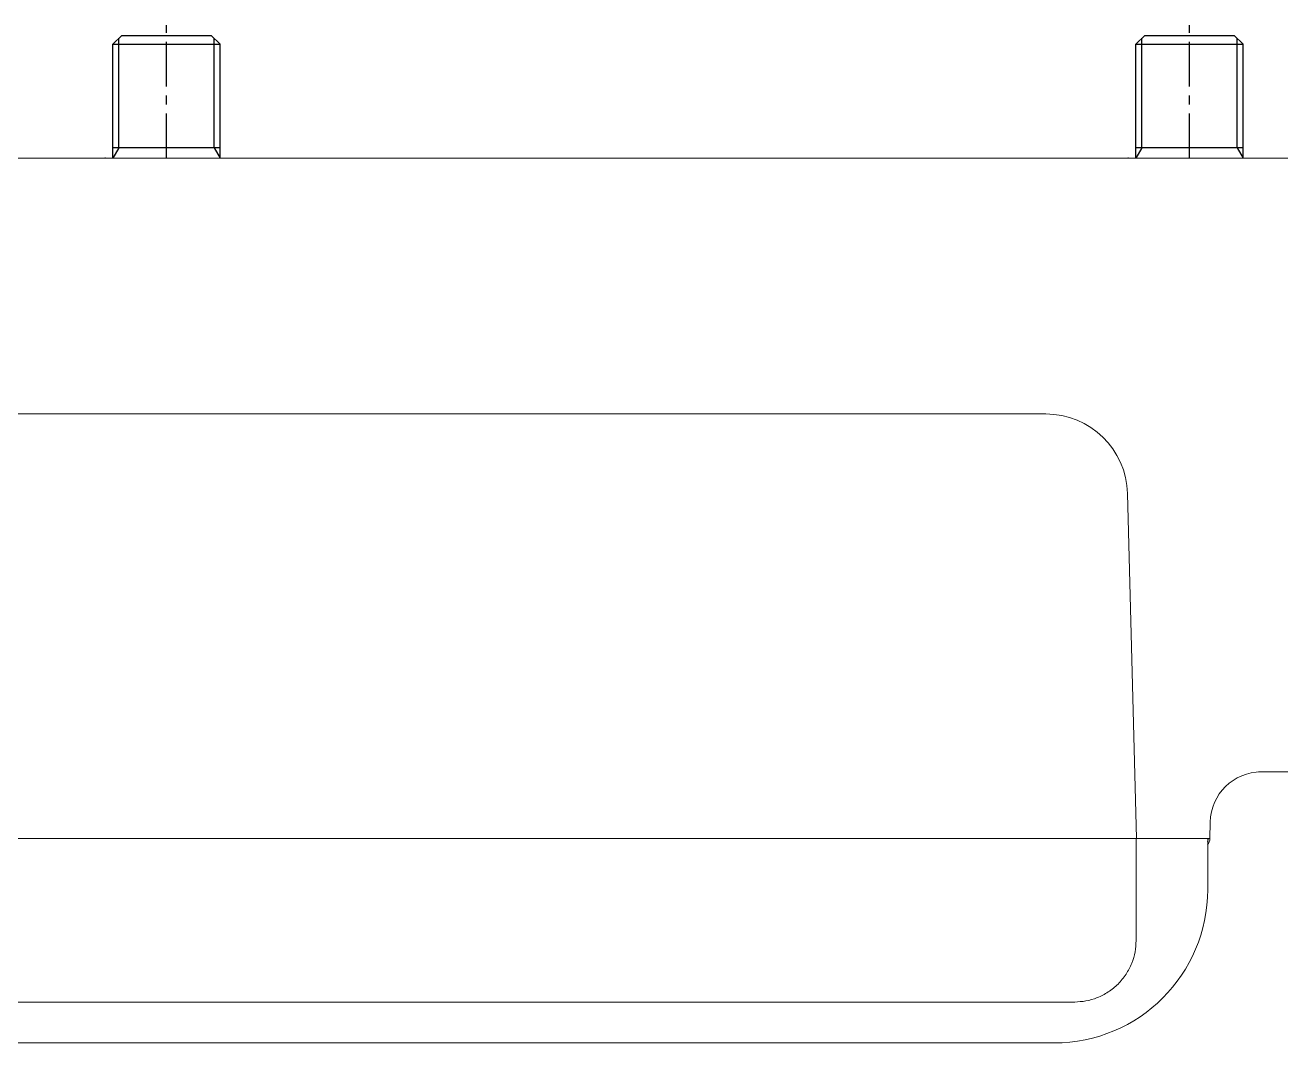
# Model space of a CAD drawing. Extents: x 14808 to 20058, y -13198 to -11680.
# Drawn here: x 15829.2 to 15951.9, y -11940.9 to -11841.4 of the extents above; entities that cross this region are included whole.
import ezdxf

# ---------------------------------------------------------------- set-up
doc = ezdxf.new("R2010")
doc.units = 0
doc.header["$LTSCALE"] = 7
doc.header["$MEASUREMENT"] = 0
doc.linetypes.add('CENTER', pattern=[2, 1.25, -0.25, 0.25, -0.25])
doc.layers.get('0').update_dxf_attribs({"color": 2, "linetype": 'CONTINUOUS'})
for name, color, linetype in [('CL', 1, 'CENTER'), ('D', 2, 'CONTINUOUS'), ('DWG', 7, 'CONTINUOUS')]:
    doc.layers.add(name, color=color, linetype=linetype)

msp = doc.modelspace()

# ---------------------------------------------------------------- linework, layer by layer
at = {"color": 7, "linetype": 'Continuous', "lineweight": 15}
for p, q in [((16043.66, -11854.38), (15740.67, -11854.38)), ((15756.61, -11879.39), (15928.95, -11879.39)), ((15936.94, -11887.18), (15937.83, -11920.88)), ((16031.34, -11914.38), (15949.76, -11914.38)), ((15945, -11920.89), (15945.03, -11919.29)), ((15945, -11920.89), (15945.03, -11919.29)), ((15741.82, -11920.88), (15937.83, -11920.88)), ((15937.78, -11920.88), (15937.78, -11930.88)), ((15937.83, -11920.88), (15943.73, -11920.88)), ((15944.51, -11920.88), (15943.73, -11920.88)), ((15944.51, -11920.88), (15944.78, -11920.88)), ((15944.78, -11920.88), (15944.78, -11925.88)), ((15944.78, -11920.88), (15944.83, -11920.88)), ((15944.83, -11920.88), (15944.83, -11920.89)), ((15944.83, -11920.89), (15945, -11920.89)), ((15945, -11920.89), (15945, -11920.89)), ((15753.78, -11936.88), (15931.78, -11936.88)), ((15929.78, -11940.88), (15755.78, -11940.88))]:
    msp.add_line(p, q, dxfattribs=at)
for centre, radius, start, end in [((15928.95, -11887.39), 8, 1.5, 90), ((15950.03, -11919.38), 5, 90, 178.9629), ((15950.03, -11919.38), 5, 90.0007, 179.0007), ((15944, -11920.88), 1, 320.6647, 359.0894), ((15944, -11920.88), 1, 320.698, 359.0001), ((15929.78, -11925.88), 15, 270, 0)]:
    msp.add_arc(centre, radius, start, end, dxfattribs=at)
for centre, major_axis, ratio, start_param, end_param in [((15930.03, -11919.38), (15, 0.09), 0.005813, 6.276067, 6.283049), ((15943.83, -11920.88), (0.773, -0.634), 0.999876, 0.352541, 0.669273)]:
    msp.add_ellipse(centre, major_axis=major_axis, ratio=ratio, start_param=start_param, end_param=end_param, dxfattribs=at)
for points, knots in [([(15836.98, -11854.38), (15836.98, -11854.37), (15836.98, -11854.36), (15836.98, -11854.35), (15836.99, -11854.34), (15837, -11854.33), (15837, -11854.33)], [0, 0, 0, 0, 0.218311, 0.523063, 0.827793, 1, 1, 1, 1]), ([(15936.98, -11854.38), (15936.98, -11854.37), (15936.98, -11854.36), (15936.98, -11854.35), (15936.99, -11854.34), (15937, -11854.33), (15937, -11854.33)], [0, 0, 0, 0, 0.218311, 0.523063, 0.827793, 1, 1, 1, 1]), ([(15937.78, -11930.88), (15937.76, -11931.24), (15937.72, -11932), (15937.38, -11933.11), (15936.83, -11934.19), (15936.05, -11935.15), (15935.09, -11935.93), (15934.01, -11936.48), (15932.9, -11936.82), (15932.14, -11936.86), (15931.78, -11936.88)], [0, 0, 0, 0, 0.116516, 0.240011, 0.368641, 0.5, 0.631359, 0.759989, 0.883484, 1, 1, 1, 1])]:
    msp.add_open_spline(points, degree=3, knots=knots, dxfattribs=at)
at = {"layer": 'CL', "ltscale": 0.5}
for p, q in [((15843, -11854.38), (15843, -11841.38)), ((15943, -11854.38), (15943, -11841.38))]:
    msp.add_line(p, q, dxfattribs=at)
at = {"layer": 'D'}
for p, q in [((15838.34, -11853.37), (15838.34, -11842.66)), ((15847.66, -11853.37), (15847.66, -11842.66)), ((15938.34, -11853.37), (15938.34, -11842.66)), ((15947.66, -11853.37), (15947.66, -11842.66))]:
    msp.add_line(p, q, dxfattribs=at)
at = {"layer": 'DWG'}
for p, q in [((15838.63, -11842.38), (15837.76, -11843.24)), ((15838.63, -11842.38), (15847.37, -11842.38)), ((15847.37, -11842.38), (15848.24, -11843.24)), ((15938.63, -11842.38), (15937.76, -11843.24)), ((15938.63, -11842.38), (15947.37, -11842.38)), ((15947.37, -11842.38), (15948.24, -11843.24)), ((15837.76, -11843.24), (15848.24, -11843.24)), ((15837.76, -11854.38), (15837.76, -11843.24)), ((15848.24, -11854.38), (15848.24, -11843.24)), ((15937.76, -11843.24), (15948.24, -11843.24)), ((15937.76, -11854.38), (15937.76, -11843.24)), ((15948.24, -11854.38), (15948.24, -11843.24)), ((15848.24, -11853.37), (15837.76, -11853.37)), ((15948.24, -11853.37), (15937.76, -11853.37))]:
    msp.add_line(p, q, dxfattribs=at)
at = {"layer": 'DWG', "linetype": 'Continuous'}
for p, q in [((15838.34, -11853.37), (15837.76, -11854.38)), ((15847.66, -11853.37), (15848.24, -11854.38)), ((15938.34, -11853.37), (15937.76, -11854.38)), ((15947.66, -11853.37), (15948.24, -11854.38))]:
    msp.add_line(p, q, dxfattribs=at)

doc.saveas('drawing.dxf')
